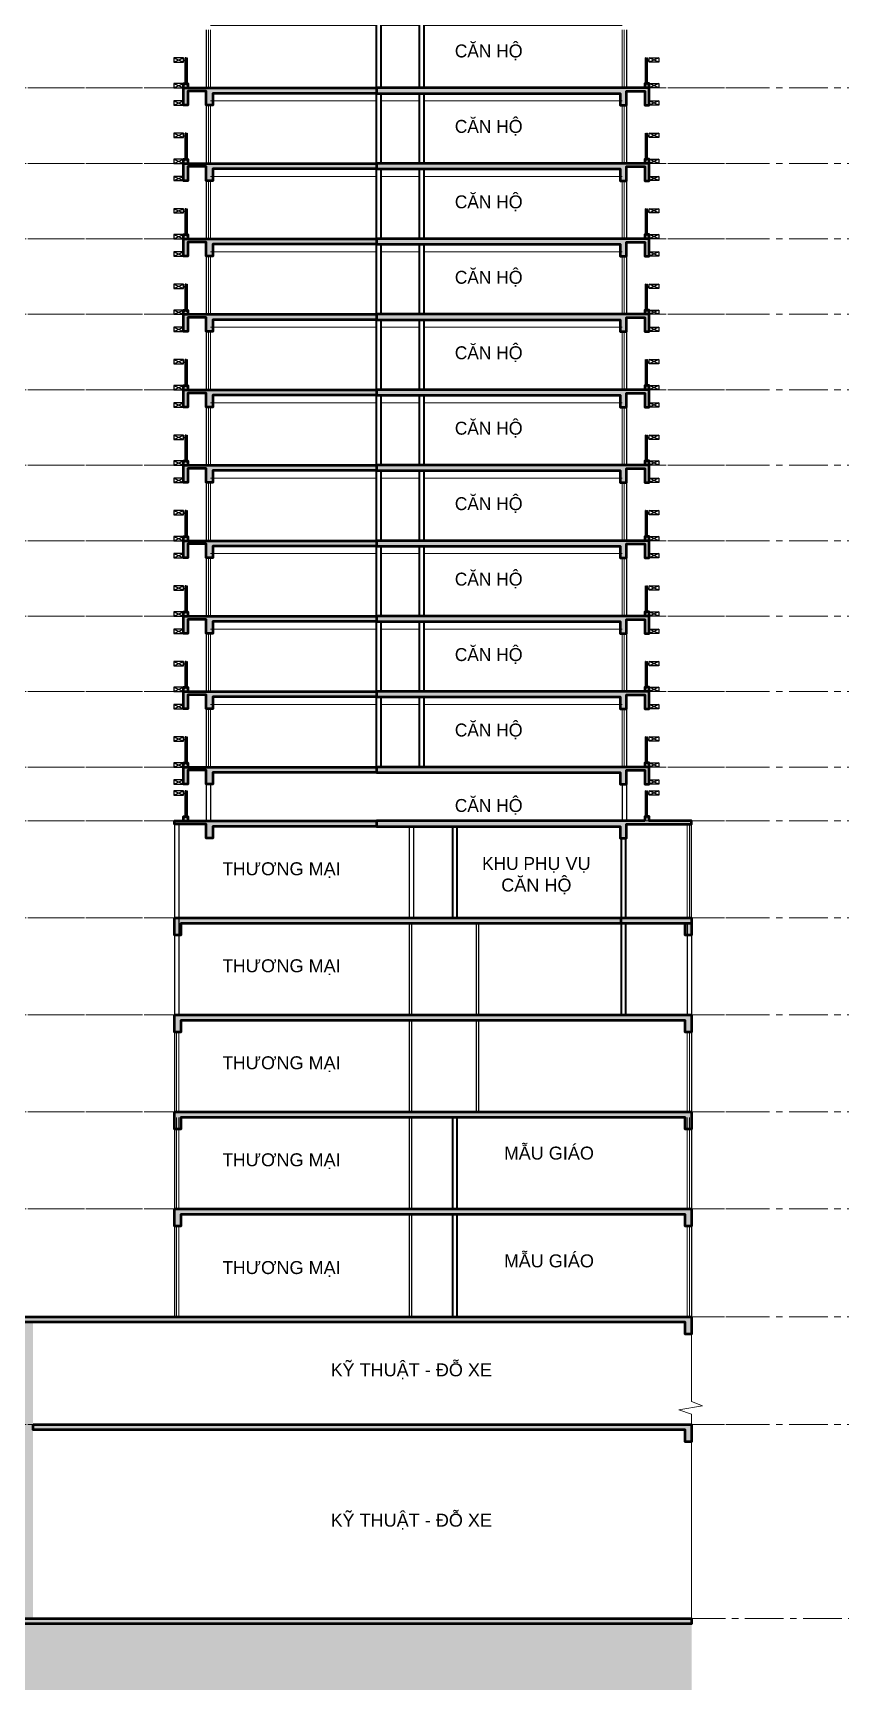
# Model space of a CAD drawing. Header units: millimetres. Extents: x 573003 to 1294762, y -9906 to 413061.
# Drawn here: x 1256905 to 1294762, y -2830 to 74019 of the extents above; entities that cross this region are included whole.
import ezdxf

# ---------------------------------------------------------------- set-up
doc = ezdxf.new("R2010")
doc.units = ezdxf.units.MM
doc.header["$MEASUREMENT"] = 0
doc.linetypes.add('HIDDEN', pattern=[0.375, 0.25, -0.125])
doc.linetypes.add('IMPORT-CE', pattern=[135, 90, -15, 15, -15])
for name, color, linetype in [('A-ANNO-DIMS', 50, 'Continuous'), ('A-ANNO-ROOM', 50, 'Continuous'), ('A-ELEV-15FINE', 1, 'Continuous'), ('A-ELEV-18LIGHT', 135, 'Continuous'), ('A-ELEV-40HEAVY', 90, 'Continuous'), ('A-ELEV-PATT 3', 251, 'Continuous'), ('A-FLOR-STRS', 1, 'Continuous'), ('A-GRID-01$0$A-ANNO-DIMS', 50, 'Continuous'), ('A-GRID-SYM', 50, 'Continuous'), ('A-WALL-PATT', 251, 'Continuous')]:
    doc.layers.add(name, color=color, linetype=linetype)
for name, color, linetype, lineweight in [('KT-Net cat', 1, 'Continuous', 40), ('KT-Net cot', 2, 'Continuous', 50), ('KT-Net manh', 251, 'Continuous', 13), ('KT-Net thay', 7, 'Continuous', 25), ('KT-Net truc', 18, 'Continuous', 15)]:
    doc.layers.add(name, color=color, linetype=linetype, lineweight=lineweight)
doc.styles.add('HBA-Text', font='GOTHIC.TTF')

# ---------------------------------------------------------------- blocks, each defined once
blk = doc.blocks.new('1')
at = {"layer": 'A-GRID-01$0$A-ANNO-DIMS'}
for p, q in [((-85207, -52456), (-84757, -52256)), ((-85207, -52256), (-84757, -52456))]:
    blk.add_line(p, q, dxfattribs=at)
at = {"layer": 'A-GRID-01$0$A-ANNO-DIMS', "elevation": 0}
blk.add_lwpolyline([(-84757, -52256), (-85207, -52256), (-85207, -52456), (-84757, -52456)], close=True, dxfattribs=at)
blk = doc.blocks.new('Floor - ST -S7')
at = {"layer": 'A-WALL-PATT', "extrusion": (1.18372e-05, -1.16503e-05, 1)}
h = blk.add_hatch(color=256, dxfattribs=at)
h.dxf.hatch_style = 1
h.paths.add_polyline_path([(-849, 0), (7900, 0), (7900, -250), (300, -250), (300, -800), (0, -800), (0, -150), (-849, -150), (-849, -800), (-1049, -800), (-1049, 200), (-849, 200)])
at = {"layer": 'A-WALL-PATT', "extrusion": (-1.18372e-05, -1.16503e-05, 1)}
h = blk.add_hatch(color=256, dxfattribs=at)
h.dxf.hatch_style = 1
h.paths.add_polyline_path([(20350, 0), (7900, -1), (7900, -251), (19201, -250), (19201, -800), (19501, -800), (19501, -150), (20350, -150), (20350, -800), (20550, -800), (20550, 200), (20350, 200)])
at = {"layer": 'A-ANNO-DIMS', "extrusion": (1.18372e-05, -1.11509e-05, 1)}
for points, elevation in [([(-981, 200), (-981, 1400)], 47), ([(-981, 200), (-981, 1400)], 30), ([(-931, 200), (-931, 1400)], 47), ([(-931, 200), (-931, 1400)], 30)]:
    blk.add_lwpolyline(points, dxfattribs=dict(at, elevation=elevation))
at = {"layer": 'A-ANNO-DIMS', "extrusion": (-1.18372e-05, -1.11509e-05, 1)}
for points, elevation in [([(20432, 200), (20432, 1400)], 46), ([(20432, 200), (20432, 1400)], 28), ([(20482, 200), (20482, 1400)], 46), ([(20482, 200), (20482, 1400)], 28)]:
    blk.add_lwpolyline(points, dxfattribs=dict(at, elevation=elevation))
at = {"layer": 'A-ANNO-DIMS', "extrusion": (1.18372e-05, -1.11509e-05, 1)}
for elevation in [17, -1]:
    blk.add_lwpolyline([(-863, 200), (-1049, 200), (-1049, 188), (-863, 188)], close=True, dxfattribs=dict(at, elevation=elevation))
at = {"layer": 'A-ANNO-DIMS', "extrusion": (-1.18372e-05, -1.11509e-05, 1)}
for elevation in [16, -2]:
    blk.add_lwpolyline([(20364, 200), (20550, 200), (20550, 188), (20364, 188)], close=True, dxfattribs=dict(at, elevation=elevation))
at = {"layer": 'A-ELEV-15FINE', "linetype": 'Continuous', "extrusion": (1.18372e-05, -1.11509e-05, 1)}
for points, elevation in [([(-931, 1120), (-906, 1120)], 47), ([(-931, 1120), (-906, 1120)], 30), ([(-931, 1110), (-906, 1110)], 47), ([(-931, 1110), (-906, 1110)], 30), ([(-931, 365), (-906, 365)], 47), ([(-931, 365), (-906, 365)], 30), ([(-931, 355), (-906, 355)], 47), ([(-931, 355), (-906, 355)], 30)]:
    blk.add_lwpolyline(points, dxfattribs=dict(at, elevation=elevation))
for points, elevation in [([(-883, 1102), (-886, 1102), (-886, 1127), (-883, 1127)], 17), ([(-883, 1102), (-886, 1102), (-886, 1127), (-883, 1127)], -1), ([(-883, 372), (-886, 372), (-886, 347), (-883, 347)], 17), ([(-883, 372), (-886, 372), (-886, 347), (-883, 347)], -1)]:
    blk.add_lwpolyline(points, close=True, dxfattribs=dict(at, elevation=elevation))
at = {"layer": 'A-ELEV-15FINE', "linetype": 'Continuous', "extrusion": (-1.18372e-05, -1.11509e-05, 1)}
for points, elevation in [([(20384, 1102), (20387, 1102), (20387, 1127), (20384, 1127)], 16), ([(20384, 1102), (20387, 1102), (20387, 1127), (20384, 1127)], -2), ([(20384, 372), (20387, 372), (20387, 347), (20384, 347)], 16), ([(20384, 372), (20387, 372), (20387, 347), (20384, 347)], -2)]:
    blk.add_lwpolyline(points, close=True, dxfattribs=dict(at, elevation=elevation))
for points, elevation in [([(20432, 1120), (20407, 1120)], 46), ([(20432, 1120), (20407, 1120)], 28), ([(20432, 1110), (20407, 1110)], 46), ([(20432, 1110), (20407, 1110)], 28), ([(20432, 365), (20407, 365)], 46), ([(20432, 365), (20407, 365)], 28), ([(20432, 355), (20407, 355)], 46), ([(20432, 355), (20407, 355)], 28)]:
    blk.add_lwpolyline(points, dxfattribs=dict(at, elevation=elevation))
at = {"layer": 'A-ELEV-15FINE', "extrusion": (1.18372e-05, -1.11509e-05, 1)}
for points, elevation in [([(-1021, 205), (-999, 205), (-999, 200), (-1021, 200)], 17), ([(-1021, 205), (-999, 205), (-999, 200), (-1021, 200)], -1), ([(-891, 205), (-913, 205), (-913, 200), (-891, 200)], 17), ([(-891, 205), (-913, 205), (-913, 200), (-891, 200)], -1)]:
    blk.add_lwpolyline(points, close=True, dxfattribs=dict(at, elevation=elevation))
for points, elevation in [([(-1014, 205), (-1014, 208), (-1005, 208), (-1005, 205)], 47), ([(-1014, 205), (-1014, 208), (-1005, 208), (-1005, 205)], 30), ([(-898, 205), (-898, 208), (-906, 208), (-906, 205)], 47), ([(-898, 205), (-898, 208), (-906, 208), (-906, 205)], 30)]:
    blk.add_lwpolyline(points, dxfattribs=dict(at, elevation=elevation))
at = {"layer": 'A-ELEV-15FINE', "linetype": 'HIDDEN', "extrusion": (1.18372e-05, -1.11509e-05, 1)}
for points, elevation in [([(-1005, 200), (-1005, 123), (-1014, 123), (-1014, 200)], 47), ([(-1005, 200), (-1005, 123), (-1014, 123), (-1014, 200)], 30), ([(-906, 200), (-906, 123), (-898, 123), (-898, 200)], 47), ([(-906, 200), (-906, 123), (-898, 123), (-898, 200)], 30)]:
    blk.add_lwpolyline(points, dxfattribs=dict(at, elevation=elevation))
at = {"layer": 'A-ELEV-15FINE', "extrusion": (-1.18372e-05, -1.11509e-05, 1)}
for points, elevation in [([(20392, 205), (20414, 205), (20414, 200), (20392, 200)], 16), ([(20392, 205), (20414, 205), (20414, 200), (20392, 200)], -2), ([(20522, 205), (20500, 205), (20500, 200), (20522, 200)], 16), ([(20522, 205), (20500, 205), (20500, 200), (20522, 200)], -2)]:
    blk.add_lwpolyline(points, close=True, dxfattribs=dict(at, elevation=elevation))
for points, elevation in [([(20399, 205), (20399, 208), (20407, 208), (20407, 205)], 46), ([(20399, 205), (20399, 208), (20407, 208), (20407, 205)], 28), ([(20515, 205), (20515, 208), (20507, 208), (20507, 205)], 46), ([(20515, 205), (20515, 208), (20507, 208), (20507, 205)], 28)]:
    blk.add_lwpolyline(points, dxfattribs=dict(at, elevation=elevation))
at = {"layer": 'A-ELEV-15FINE', "linetype": 'HIDDEN', "extrusion": (-1.18372e-05, -1.11509e-05, 1)}
for points, elevation in [([(20407, 200), (20407, 123), (20399, 123), (20399, 200)], 46), ([(20407, 200), (20407, 123), (20399, 123), (20399, 200)], 28), ([(20507, 200), (20507, 123), (20515, 123), (20515, 200)], 46), ([(20507, 200), (20507, 123), (20515, 123), (20515, 200)], 28)]:
    blk.add_lwpolyline(points, dxfattribs=dict(at, elevation=elevation))
at = {"layer": 'A-ELEV-18LIGHT', "extrusion": (1.18372e-05, -1.11509e-05, 1)}
for elevation in [47, 30]:
    blk.add_lwpolyline([(-886, 265), (-891, 260), (-901, 260), (-906, 265), (-906, 1395), (-901, 1400), (-891, 1400), (-886, 1395), (-886, 265)], dxfattribs=dict(at, elevation=elevation))
at = {"layer": 'A-ELEV-18LIGHT', "extrusion": (-1.18372e-05, -1.11509e-05, 1)}
for elevation in [46, 28]:
    blk.add_lwpolyline([(20387, 265), (20392, 260), (20402, 260), (20407, 265), (20407, 1395), (20402, 1400), (20392, 1400), (20387, 1395), (20387, 265)], dxfattribs=dict(at, elevation=elevation))
at = {"layer": 'A-ELEV-40HEAVY', "extrusion": (1.18372e-05, -1.11509e-05, 1)}
for p, q in [((-849, 200, 47), (-1049, 200, 47)), ((-849, 200, 30), (-1049, 200, 30))]:
    blk.add_line(p, q, dxfattribs=at)
at = {"layer": 'A-ELEV-40HEAVY', "extrusion": (-1.18372e-05, -1.11509e-05, 1)}
for p, q in [((20350, 200, 46), (20550, 200, 46)), ((20350, 200, 29), (20550, 200, 29))]:
    blk.add_line(p, q, dxfattribs=at)
at = {"layer": 'A-ELEV-PATT 3', "linetype": 'Continuous', "extrusion": (1.18372e-05, -1.11509e-05, 1)}
for p, q in [((-902, 261, 47), (-902, 1399, 47)), ((-902, 261, 30), (-902, 1399, 30)), ((-896, 260, 47), (-896, 1400, 47)), ((-896, 260, 30), (-896, 1400, 30)), ((-889, 261, 47), (-889, 1399, 47)), ((-889, 261, 30), (-889, 1399, 30))]:
    blk.add_line(p, q, dxfattribs=at)
at = {"layer": 'A-ELEV-PATT 3', "linetype": 'Continuous', "extrusion": (-1.18372e-05, -1.11509e-05, 1)}
for p, q in [((20391, 261, 46), (20391, 1399, 46)), ((20391, 261, 29), (20391, 1399, 29)), ((20397, 260, 46), (20397, 1400, 46)), ((20397, 260, 29), (20397, 1400, 29)), ((20403, 261, 46), (20403, 1399, 46)), ((20403, 261, 29), (20403, 1399, 29))]:
    blk.add_line(p, q, dxfattribs=at)
at = {"layer": 'A-GRID-01$0$A-ANNO-DIMS', "extrusion": (1.18372e-05, -1.11509e-05, 1)}
for p, q in [((-931, 1400, 47), (-981, 1400, 47)), ((-931, 1400, 30), (-981, 1400, 30))]:
    blk.add_line(p, q, dxfattribs=at)
at = {"layer": 'A-GRID-01$0$A-ANNO-DIMS', "extrusion": (-1.18372e-05, -1.11509e-05, 1)}
for p, q in [((20432, 1400, 46), (20482, 1400, 46)), ((20432, 1400, 29), (20482, 1400, 29))]:
    blk.add_line(p, q, dxfattribs=at)
at = {"layer": 'A-GRID-01$0$A-ANNO-DIMS', "extrusion": (1.18372e-05, -1.11509e-05, 1)}
for elevation in [17, -1]:
    blk.add_lwpolyline([(-1049, 1265), (-1049, 1285), (-981, 1285), (-981, 1265)], close=True, dxfattribs=dict(at, elevation=elevation))
at = {"layer": 'A-GRID-01$0$A-ANNO-DIMS', "extrusion": (-1.18372e-05, -1.11509e-05, 1)}
for elevation in [16, -2]:
    blk.add_lwpolyline([(20550, 1265), (20550, 1285), (20482, 1285), (20482, 1265)], close=True, dxfattribs=dict(at, elevation=elevation))
at = {"layer": 'KT-Net cat', "elevation": -1}
for points in [[(7900, 0), (7900, 3250), (8101, 3250), (8101, 0)], [(9899, 0), (9899, 3250), (10100, 3250), (10100, 0)]]:
    blk.add_lwpolyline(points, close=True, dxfattribs=at)
at = {"layer": 'KT-Net cot', "extrusion": (1.21744e-05, -1.16503e-05, 1), "elevation": 18}
blk.add_lwpolyline([(-1049, 0), (7900, 0), (7900, -250), (300, -250), (300, -800), (0, -800), (0, -150), (-849, -150), (-849, -800), (-1049, -800), (-1049, 200), (-849, 200), (-849, 0)], dxfattribs=at)
at = {"layer": 'KT-Net cot', "extrusion": (-1.21744e-05, -1.16503e-05, 1), "elevation": -1}
blk.add_lwpolyline([(20550, 0), (7900, 0), (7900, -250), (19201, -250), (19201, -800), (19501, -800), (19501, -150), (20350, -150), (20350, -800), (20550, -800), (20550, 200), (20350, 200), (20350, 0)], dxfattribs=at)
at = {"layer": 'KT-Net manh', "extrusion": (-6.22992e-08, -1.16503e-05, 1)}
for p, q in [((100, 2700, 7), (100, 0, 0)), ((200, 2700, 7), (200, 0, 0))]:
    blk.add_line(p, q, dxfattribs=at)
at = {"layer": 'KT-Net manh'}
for p, q in [((200, 2900, -1), (7900, 2900, -1)), ((8101, 2900, -1), (9899, 2900, -1)), ((10100, 2900, -1), (19301, 2900, -1))]:
    blk.add_line(p, q, dxfattribs=at)
at = {"layer": 'KT-Net manh', "extrusion": (6.22992e-08, -1.16503e-05, 1)}
for p, q in [((19301, 2700, 6), (19301, 0, -1)), ((19401, 2700, 6), (19401, 0, -1))]:
    blk.add_line(p, q, dxfattribs=at)
at = {"layer": 'KT-Net thay', "extrusion": (-6.22992e-08, -1.16503e-05, 1)}
blk.add_line((0, 2700, 7), (0, 0), dxfattribs=at)
at = {"layer": 'KT-Net thay', "extrusion": (6.22992e-08, -1.16503e-05, 1)}
blk.add_line((19501, 2700, 6), (19501, 0, -1), dxfattribs=at)
at = {"layer": 'A-GRID-01$0$A-ANNO-DIMS', "extrusion": (1.18372e-05, -1.11509e-05, 1), "rotation": 0.0003322581573757316}
for p in [(83708, 53657, 18), (83708, 53657, 0), (83708, 52457, 18), (83708, 52457, 0), (83708, 51657, 18), (83708, 51657, 0)]:
    blk.add_blockref('1', p, dxfattribs=at)
at = {"layer": 'A-GRID-01$0$A-ANNO-DIMS', "extrusion": (1.18372e-05, 1.11509e-05, -1), "zscale": -1, "rotation": 0.000332258153339607}
for p in [(64207, 53657, -16), (64207, 53657, 1), (64207, 52457, -16), (64207, 52457, 1), (64207, 51657, -16), (64207, 51657, 1)]:
    blk.add_blockref('1', p, dxfattribs=at)
blk = doc.blocks.new('A$C57226B7E')
at = {"layer": 'A-ANNO-ROOM', "ltscale": 800, "extrusion": (-2.94127e-05, 9.98611e-07, 1), "insert": (2658, 842, -5), "char_height": 600, "width": 6000, "attachment_point": 2, "text_direction": (1, 0, 2.9e-05), "style": 'HBA-Text'}
blk.add_mtext('TH{\\fArial|b0|i0|c0|p34;ƯƠNG MẠI}', dxfattribs=at)
blk = doc.blocks.new('A$C0D3A7E6E')
at = {"layer": 'A-ANNO-ROOM', "ltscale": 800, "extrusion": (-2.70177e-05, 1.89523e-05, 1), "insert": (2150, 972, 182), "char_height": 600, "width": 6000, "attachment_point": 2, "text_direction": (1, 0, 2.7e-05), "style": 'HBA-Text'}
blk.add_mtext('M{\\fArial|b0|i0|c0|p34;ẪU GIÁO}', dxfattribs=at)
blk = doc.blocks.new('A$C12C46EC6')
at = {"layer": 'A-ANNO-ROOM', "ltscale": 800, "extrusion": (-2.70177e-05, 1.89523e-05, 1), "insert": (2516, 1960, 182), "char_height": 600, "width": 6000, "attachment_point": 2, "text_direction": (1, 0, 2.7e-05), "style": 'HBA-Text'}
blk.add_mtext('KHU PH{\\fArial|b0|i0|c0|p34;Ụ VỤ CĂN HỘ}', dxfattribs=at)
blk = doc.blocks.new('A$C52FE36A4')
at = {"layer": 'A-ANNO-ROOM', "ltscale": 800, "extrusion": (2.65424e-07, 1.15182e-05, 1), "insert": (1743, 960, 4), "char_height": 600, "width": 6000, "attachment_point": 2, "text_direction": (1, 0, 0), "style": 'HBA-Text'}
blk.add_mtext('CĂN H{\\fArial|b0|i0|c0|p34;Ộ}', dxfattribs=at)

msp = doc.modelspace()

# ---------------------------------------------------------------- hatches: boundary and pattern name
at = {"layer": 'A-WALL-PATT', "extrusion": (-9.23904e-07, 1.56258e-05, 1)}
h = msp.add_hatch(color=256, dxfattribs=at)
h.dxf.hatch_style = 1
h.paths.add_polyline_path([(1264091.2, 37475.6), (1272839.7, 37475.6), (1272839.7, 37225.6), (1265239.7, 37225.6), (1265239.7, 36675.6), (1264939.7, 36675.6), (1264939.7, 37325.6), (1263465.3, 37325.6), (1263465.3, 37475.6), (1263891.2, 37475.6), (1263891.2, 37675.6), (1264091.2, 37675.6)])
at = {"layer": 'A-WALL-PATT', "extrusion": (-2.45984e-05, 1.56258e-05, 1)}
h = msp.add_hatch(color=256, dxfattribs=at)
h.dxf.hatch_style = 1
h.paths.add_polyline_path([(1285289.5, 37475.6), (1272839.7, 37474.6), (1272839.7, 37224.6), (1284141, 37225.6), (1284141, 36675.6), (1284441, 36675.6), (1284441, 37325.6), (1287464, 37325.6), (1287464, 37475.6), (1285489.5, 37475.6), (1285489.5, 37675.6), (1285289.5, 37675.6)])
at = {"layer": 'A-WALL-PATT', "extrusion": (-1.27611e-05, 2.72761e-05, 1)}
h = msp.add_hatch(color=256, dxfattribs=at)
h.dxf.hatch_style = 1
h.paths.add_polyline_path([(1263465.3, 32975.6), (1287464, 32975.6), (1287464, 32175.6), (1287164.8, 32175.6), (1287164.8, 32725.6), (1263765.3, 32725.6), (1263765.3, 32175.6), (1263465.3, 32175.6)])
h = msp.add_hatch(color=256, dxfattribs=at)
h.dxf.hatch_style = 1
h.paths.add_polyline_path([(1263465.3, 28475.6), (1287464, 28475.6), (1287464, 27675.6), (1287164.8, 27675.6), (1287164.8, 28225.6), (1263765.3, 28225.6), (1263765.3, 27675.6), (1263465.3, 27675.6)])
h = msp.add_hatch(color=256, dxfattribs=at)
h.dxf.hatch_style = 1
h.paths.add_polyline_path([(1263465.3, 23975.6), (1287464, 23975.6), (1287464, 23175.6), (1287164.8, 23175.6), (1287164.8, 23725.6), (1263765.3, 23725.6), (1263765.3, 23175.6), (1263465.3, 23175.6)])
h = msp.add_hatch(color=256, dxfattribs=at)
h.dxf.hatch_style = 1
h.paths.add_polyline_path([(1263465.3, 19475.6), (1287464, 19475.6), (1287464, 18675.6), (1287164.8, 18675.6), (1287164.8, 19225.6), (1263765.3, 19225.6), (1263765.3, 18675.6), (1263465.3, 18675.6)])
at = {"layer": 'A-WALL-PATT', "extrusion": (-1.27611e-05, 1.60181e-05, 1)}
h = msp.add_hatch(dxfattribs=at)
h.set_pattern_fill('EARTH', color=256, scale=100, angle=-115.58671)
h.set_pattern_definition([(45, (1177724.1, 5975.6), (-3e-07, 898.0256), [635, -635]), (45, (1177555.7, 6144), (-3e-07, 898.0256), [635, -635]), (45, (1177387.3, 6312.4), (-3e-07, 898.0256), [635, -635]), (135, (1177387.3, 6424.6), (-898.0256, -3e-07), [635, -635]), (135, (1177555.7, 6593), (-898.0256, -3e-07), [635, -635]), (135, (1177724.1, 6761.4), (-898.0256, -3e-07), [635, -635])])
h.paths.add_polyline_path([(1253835.2, 14475.6), (1256105.2, 14475.6), (1256105.2, 225.6), (1287464, 225.6), (1287464, -2829.9), (1253835.2, -2829.9)])
at = {"layer": 'A-WALL-PATT', "extrusion": (-1.27611e-05, 2.72761e-05, 1)}
h = msp.add_hatch(color=256, dxfattribs=at)
h.dxf.hatch_style = 1
h.paths.add_polyline_path([(1256105.2, 14475.6), (1287464, 14475.6), (1287464, 13675.6), (1287164.8, 13675.6), (1287164.8, 14225.6), (1256105.2, 14225.6)])
h = msp.add_hatch(color=256, dxfattribs=at)
h.dxf.hatch_style = 1
h.paths.add_polyline_path([(1256105.2, 14225.6), (1256105.2, 475.6), (1256905.2, 475.6), (1256905.2, 14225.6)])
h = msp.add_hatch(color=256, dxfattribs=at)
h.dxf.hatch_style = 1
h.paths.add_polyline_path([(1256905.2, 9475.6), (1287464, 9475.6), (1287464, 8675.6), (1287164.8, 8675.6), (1287164.8, 9225.6), (1256905.2, 9225.6)])
h = msp.add_hatch(color=256, dxfattribs=at)
h.dxf.hatch_style = 1
h.paths.add_polyline_path([(1256105.2, 475.6), (1287464, 475.6), (1287464, 225.6), (1256105.2, 225.6)])

# ---------------------------------------------------------------- linework, layer by layer
at = {"layer": 'A-ANNO-DIMS', "extrusion": (-9.23907e-07, 1.61252e-05, 1)}
for points, elevation in [([(1263958.9, 37675.6), (1263958.9, 38875.6)], 46.9), ([(1263958.9, 37675.6), (1263958.9, 38875.6)], 29.3), ([(1264008.9, 37675.6), (1264008.9, 38875.6)], 46.9), ([(1264008.9, 37675.6), (1264008.9, 38875.6)], 29.3)]:
    msp.add_lwpolyline(points, dxfattribs=dict(at, elevation=elevation))
at = {"layer": 'A-ANNO-DIMS', "extrusion": (-2.45984e-05, 1.61252e-05, 1)}
for points, elevation in [([(1285371.8, 37675.6), (1285371.8, 38875.6)], 15.8), ([(1285371.8, 37675.6), (1285371.8, 38875.6)], -1.8), ([(1285421.8, 37675.6), (1285421.8, 38875.6)], 15.8), ([(1285421.8, 37675.6), (1285421.8, 38875.6)], -1.8)]:
    msp.add_lwpolyline(points, dxfattribs=dict(at, elevation=elevation))
at = {"layer": 'A-ANNO-DIMS', "extrusion": (-9.23907e-07, 1.61252e-05, 1)}
for elevation in [16.6, -0.9]:
    msp.add_lwpolyline([(1264076.7, 37675.6), (1263891.2, 37675.6), (1263891.2, 37663.6), (1264076.7, 37663.6)], close=True, dxfattribs=dict(at, elevation=elevation))
at = {"layer": 'A-ANNO-DIMS', "extrusion": (-2.45984e-05, 1.61252e-05, 1)}
for elevation in [-14.5, -32]:
    msp.add_lwpolyline([(1285304, 37675.6), (1285489.5, 37675.6), (1285489.5, 37663.6), (1285304, 37663.6)], close=True, dxfattribs=dict(at, elevation=elevation))
at = {"layer": 'A-ELEV-15FINE', "linetype": 'Continuous', "extrusion": (-9.23907e-07, 1.61252e-05, 1)}
for points, elevation in [([(1264008.9, 38595.6), (1264033.9, 38595.6)], 46.9), ([(1264008.9, 38595.6), (1264033.9, 38595.6)], 29.3), ([(1264008.9, 38585.6), (1264033.9, 38585.6)], 46.9), ([(1264008.9, 38585.6), (1264033.9, 38585.6)], 29.3), ([(1264008.9, 37840.6), (1264033.9, 37840.6)], 46.9), ([(1264008.9, 37840.6), (1264033.9, 37840.6)], 29.3), ([(1264008.9, 37830.6), (1264033.9, 37830.6)], 46.9), ([(1264008.9, 37830.6), (1264033.9, 37830.6)], 29.3)]:
    msp.add_lwpolyline(points, dxfattribs=dict(at, elevation=elevation))
for points, elevation in [([(1264056.7, 38578.1), (1264053.9, 38578.1), (1264053.9, 38603.1), (1264056.7, 38603.1)], 16.6), ([(1264056.7, 38578.1), (1264053.9, 38578.1), (1264053.9, 38603.1), (1264056.7, 38603.1)], -0.9), ([(1264056.7, 37848.1), (1264053.9, 37848.1), (1264053.9, 37823.1), (1264056.7, 37823.1)], 16.6), ([(1264056.7, 37848.1), (1264053.9, 37848.1), (1264053.9, 37823.1), (1264056.7, 37823.1)], -0.9)]:
    msp.add_lwpolyline(points, close=True, dxfattribs=dict(at, elevation=elevation))
at = {"layer": 'A-ELEV-15FINE', "linetype": 'Continuous', "extrusion": (-2.45984e-05, 1.61252e-05, 1)}
for points, elevation in [([(1285324, 38578.1), (1285326.8, 38578.1), (1285326.8, 38603.1), (1285324, 38603.1)], -14.5), ([(1285324, 38578.1), (1285326.8, 38578.1), (1285326.8, 38603.1), (1285324, 38603.1)], -32), ([(1285324, 37848.1), (1285326.8, 37848.1), (1285326.8, 37823.1), (1285324, 37823.1)], -14.5), ([(1285324, 37848.1), (1285326.8, 37848.1), (1285326.8, 37823.1), (1285324, 37823.1)], -32)]:
    msp.add_lwpolyline(points, close=True, dxfattribs=dict(at, elevation=elevation))
for points, elevation in [([(1285371.8, 38595.6), (1285346.8, 38595.6)], 15.8), ([(1285371.8, 38595.6), (1285346.8, 38595.6)], -1.8), ([(1285371.8, 38585.6), (1285346.8, 38585.6)], 15.8), ([(1285371.8, 38585.6), (1285346.8, 38585.6)], -1.8), ([(1285371.8, 37840.6), (1285346.8, 37840.6)], 15.8), ([(1285371.8, 37840.6), (1285346.8, 37840.6)], -1.8), ([(1285371.8, 37830.6), (1285346.8, 37830.6)], 15.8), ([(1285371.8, 37830.6), (1285346.8, 37830.6)], -1.8)]:
    msp.add_lwpolyline(points, dxfattribs=dict(at, elevation=elevation))
at = {"layer": 'A-ELEV-15FINE', "extrusion": (-9.23907e-07, 1.61252e-05, 1)}
for points, elevation in [([(1263919.2, 37680.9), (1263940.9, 37680.9), (1263940.9, 37675.6), (1263919.2, 37675.6)], 16.6), ([(1263919.2, 37680.9), (1263940.9, 37680.9), (1263940.9, 37675.6), (1263919.2, 37675.6)], -0.9), ([(1264048.7, 37680.9), (1264027, 37680.9), (1264027, 37675.6), (1264048.7, 37675.6)], 16.6), ([(1264048.7, 37680.9), (1264027, 37680.9), (1264027, 37675.6), (1264048.7, 37675.6)], -0.9)]:
    msp.add_lwpolyline(points, close=True, dxfattribs=dict(at, elevation=elevation))
for points, elevation in [([(1263925.9, 37680.9), (1263925.9, 37683.9), (1263934.2, 37683.9), (1263934.2, 37680.9)], 46.9), ([(1263925.9, 37680.9), (1263925.9, 37683.9), (1263934.2, 37683.9), (1263934.2, 37680.9)], 29.3), ([(1264042, 37680.9), (1264042, 37683.9), (1264033.7, 37683.9), (1264033.7, 37680.9)], 46.9), ([(1264042, 37680.9), (1264042, 37683.9), (1264033.7, 37683.9), (1264033.7, 37680.9)], 29.3)]:
    msp.add_lwpolyline(points, dxfattribs=dict(at, elevation=elevation))
at = {"layer": 'A-ELEV-15FINE', "linetype": 'HIDDEN', "extrusion": (-9.23907e-07, 1.61252e-05, 1)}
for points, elevation in [([(1263934.2, 37675.6), (1263934.2, 37599), (1263925.9, 37599), (1263925.9, 37675.6)], 46.9), ([(1263934.2, 37675.6), (1263934.2, 37599), (1263925.9, 37599), (1263925.9, 37675.6)], 29.3), ([(1264033.7, 37675.6), (1264033.7, 37599), (1264042, 37599), (1264042, 37675.6)], 46.9), ([(1264033.7, 37675.6), (1264033.7, 37599), (1264042, 37599), (1264042, 37675.6)], 29.3)]:
    msp.add_lwpolyline(points, dxfattribs=dict(at, elevation=elevation))
at = {"layer": 'A-ELEV-15FINE', "extrusion": (-2.45984e-05, 1.61252e-05, 1)}
for points, elevation in [([(1285332, 37680.9), (1285353.8, 37680.9), (1285353.8, 37675.6), (1285332, 37675.6)], -14.5), ([(1285332, 37680.9), (1285353.8, 37680.9), (1285353.8, 37675.6), (1285332, 37675.6)], -32), ([(1285461.5, 37680.9), (1285439.8, 37680.9), (1285439.8, 37675.6), (1285461.5, 37675.6)], -14.5), ([(1285461.5, 37680.9), (1285439.8, 37680.9), (1285439.8, 37675.6), (1285461.5, 37675.6)], -32)]:
    msp.add_lwpolyline(points, close=True, dxfattribs=dict(at, elevation=elevation))
for points, elevation in [([(1285338.7, 37680.9), (1285338.7, 37683.9), (1285347, 37683.9), (1285347, 37680.9)], 15.8), ([(1285338.7, 37680.9), (1285338.7, 37683.9), (1285347, 37683.9), (1285347, 37680.9)], -1.8), ([(1285454.8, 37680.9), (1285454.8, 37683.9), (1285446.5, 37683.9), (1285446.5, 37680.9)], 15.8), ([(1285454.8, 37680.9), (1285454.8, 37683.9), (1285446.5, 37683.9), (1285446.5, 37680.9)], -1.8)]:
    msp.add_lwpolyline(points, dxfattribs=dict(at, elevation=elevation))
at = {"layer": 'A-ELEV-15FINE', "linetype": 'HIDDEN', "extrusion": (-2.45984e-05, 1.61252e-05, 1)}
for points, elevation in [([(1285347, 37675.6), (1285347, 37599), (1285338.7, 37599), (1285338.7, 37675.6)], 15.8), ([(1285347, 37675.6), (1285347, 37599), (1285338.7, 37599), (1285338.7, 37675.6)], -1.8), ([(1285446.5, 37675.6), (1285446.5, 37599), (1285454.8, 37599), (1285454.8, 37675.6)], 15.8), ([(1285446.5, 37675.6), (1285446.5, 37599), (1285454.8, 37599), (1285454.8, 37675.6)], -1.8)]:
    msp.add_lwpolyline(points, dxfattribs=dict(at, elevation=elevation))
at = {"layer": 'A-ELEV-18LIGHT', "extrusion": (-9.23907e-07, 1.61252e-05, 1)}
for elevation in [46.9, 29.3]:
    msp.add_lwpolyline([(1264053.9, 37740.6), (1264048.9, 37735.6), (1264038.9, 37735.6), (1264033.9, 37740.6), (1264033.9, 38870.6), (1264038.9, 38875.6), (1264048.9, 38875.6), (1264053.9, 38870.6), (1264053.9, 37740.6)], dxfattribs=dict(at, elevation=elevation))
at = {"layer": 'A-ELEV-18LIGHT', "extrusion": (-2.45984e-05, 1.61252e-05, 1)}
for elevation in [15.8, -1.8]:
    msp.add_lwpolyline([(1285326.8, 37740.6), (1285331.8, 37735.6), (1285341.8, 37735.6), (1285346.8, 37740.6), (1285346.8, 38870.6), (1285341.8, 38875.6), (1285331.8, 38875.6), (1285326.8, 38870.6), (1285326.8, 37740.6)], dxfattribs=dict(at, elevation=elevation))
at = {"layer": 'A-ELEV-40HEAVY', "extrusion": (-9.23907e-07, 1.61252e-05, 1)}
for p, q in [((1264091.2, 37675.6, 47.4), (1263891.2, 37675.6, 47.4)), ((1264091.2, 37675.6, 29.9), (1263891.2, 37675.6, 29.9))]:
    msp.add_line(p, q, dxfattribs=at)
at = {"layer": 'A-ELEV-40HEAVY', "extrusion": (-2.45984e-05, 1.61252e-05, 1)}
for p, q in [((1285289.5, 37675.6, 46.8), (1285489.5, 37675.6, 46.8)), ((1285289.5, 37675.6, 29.2), (1285489.5, 37675.6, 29.2))]:
    msp.add_line(p, q, dxfattribs=at)
at = {"layer": 'A-ELEV-PATT 3', "linetype": 'Continuous', "extrusion": (-9.23907e-07, 1.61252e-05, 1)}
for p, q in [((1264037.6, 37737, 47.4), (1264037.6, 38874.3, 47.4)), ((1264037.6, 37737, 29.9), (1264037.6, 38874.3, 29.9)), ((1264043.9, 37735.6, 47.4), (1264043.9, 38875.6, 47.4)), ((1264043.9, 37735.6, 29.9), (1264043.9, 38875.6, 29.9)), ((1264050.3, 37737, 47.4), (1264050.3, 38874.3, 47.4)), ((1264050.3, 37737, 29.9), (1264050.3, 38874.3, 29.9))]:
    msp.add_line(p, q, dxfattribs=at)
at = {"layer": 'A-ELEV-PATT 3', "linetype": 'Continuous', "extrusion": (-2.45984e-05, 1.61252e-05, 1)}
for p, q in [((1285330.4, 37737, 46.8), (1285330.4, 38874.3, 46.8)), ((1285330.4, 37737, 29.2), (1285330.4, 38874.3, 29.2)), ((1285336.8, 37735.6, 46.8), (1285336.8, 38875.6, 46.8)), ((1285336.8, 37735.6, 29.2), (1285336.8, 38875.6, 29.2)), ((1285343.1, 37737, 46.8), (1285343.1, 38874.3, 46.8)), ((1285343.1, 37737, 29.2), (1285343.1, 38874.3, 29.2))]:
    msp.add_line(p, q, dxfattribs=at)
at = {"layer": 'A-FLOR-STRS', "extrusion": (-1.27611e-05, 2.72761e-05, 1)}
for p, q in [((1277466.6, 32725.6, 0.3), (1277466.6, 28475.6, 0.4)), ((1277566.6, 32725.6, 0.3), (1277566.6, 28475.6, 0.4)), ((1277466.6, 28225.6, 156.6), (1277466.6, 23975.6, 156.7)), ((1277566.6, 28225.6, 156.6), (1277566.6, 23975.6, 156.7))]:
    msp.add_line(p, q, dxfattribs=at)
for points, elevation in [([(1274365, 37225.6), (1274565, 37225.6), (1274565, 32975.6), (1274365, 32975.6)], -14.6), ([(1274365, 32725.6), (1274465, 32725.6), (1274465, 28475.6), (1274365, 28475.6)], -15.1), ([(1274365, 28225.6), (1274465, 28225.6), (1274465, 23975.6), (1274365, 23975.6)], 141), ([(1274365, 23725.6), (1274465, 23725.6), (1274465, 19475.6), (1274365, 19475.6)], 141), ([(1274365, 19225.6), (1274465, 19225.6), (1274465, 14475.6), (1274365, 14475.6)], 141)]:
    msp.add_lwpolyline(points, close=True, dxfattribs=dict(at, elevation=elevation))
at = {"layer": 'A-GRID-01$0$A-ANNO-DIMS', "extrusion": (-9.23907e-07, 1.61252e-05, 1)}
for p, q in [((1264008.9, 38875.6, 47.4), (1263958.9, 38875.6, 47.4)), ((1264008.9, 38875.6, 29.9), (1263958.9, 38875.6, 29.9))]:
    msp.add_line(p, q, dxfattribs=at)
at = {"layer": 'A-GRID-01$0$A-ANNO-DIMS', "extrusion": (-2.45984e-05, 1.61252e-05, 1)}
for p, q in [((1285371.8, 38875.6, 46.8), (1285421.8, 38875.6, 46.8)), ((1285371.8, 38875.6, 29.2), (1285421.8, 38875.6, 29.2))]:
    msp.add_line(p, q, dxfattribs=at)
at = {"layer": 'A-GRID-01$0$A-ANNO-DIMS', "extrusion": (-9.23907e-07, 1.61252e-05, 1)}
for elevation in [16.6, -0.9]:
    msp.add_lwpolyline([(1263891.2, 38740.6), (1263891.2, 38760.6), (1263958.9, 38760.6), (1263958.9, 38740.6)], close=True, dxfattribs=dict(at, elevation=elevation))
at = {"layer": 'A-GRID-01$0$A-ANNO-DIMS', "extrusion": (-2.45984e-05, 1.61252e-05, 1)}
for elevation in [-14.5, -32]:
    msp.add_lwpolyline([(1285489.5, 38740.6), (1285489.5, 38760.6), (1285421.8, 38760.6), (1285421.8, 38740.6)], close=True, dxfattribs=dict(at, elevation=elevation))
at = {"layer": 'KT-Net cat', "extrusion": (-1.27611e-05, 2.72761e-05, 1)}
for p, q in [((1276366.6, 37225.6, 0.7), (1276366.6, 32975.6, 0.8)), ((1276566.6, 37225.6, 0.7), (1276566.6, 32975.6, 0.8)), ((1284199.1, 36675.6, 154.6), (1284199.1, 32975.6, 0.4)), ((1284399.1, 36675.6, 154.6), (1284399.1, 32975.6, 0.4)), ((1284199.1, 32725.6, 177.7), (1284199.1, 28475.6, 0.5)), ((1284399.1, 32725.6, 177.7), (1284399.1, 28475.6, 0.5)), ((1276366.6, 23725.6, 156.7), (1276366.6, 19475.6, 156.8)), ((1276566.6, 23725.6, 156.7), (1276566.6, 19475.6, 156.8)), ((1276365.2, 19225.6, 156.8), (1276366.6, 14475.6, 156.9)), ((1276567.9, 19225.6, 156.8), (1276566.6, 14475.6, 156.9))]:
    msp.add_line(p, q, dxfattribs=at)
at = {"layer": 'KT-Net cot', "extrusion": (-5.86772e-07, 1.56258e-05, 1), "elevation": 17.7}
msp.add_lwpolyline([(1263891.2, 37475.6), (1272839.7, 37475.6), (1272839.7, 37225.6), (1265239.7, 37225.6), (1265239.7, 36675.6), (1264939.7, 36675.6), (1264939.7, 37325.6), (1263465.3, 37325.6), (1263465.3, 37475.6), (1263891.2, 37475.6), (1263891.2, 37675.6), (1264091.2, 37675.6), (1264091.2, 37475.6)], dxfattribs=at)
at = {"layer": 'KT-Net cot', "extrusion": (-2.49355e-05, 1.56258e-05, 1), "elevation": -31.9}
msp.add_lwpolyline([(1285289.5, 37475.6), (1272839.7, 37475.6), (1272839.7, 37225.6), (1284141, 37225.6), (1284141, 36675.6), (1284441, 36675.6), (1284441, 37325.6), (1285289.5, 37325.6), (1287464, 37325.6), (1287464, 37475.6), (1285489.5, 37475.6), (1285489.5, 37675.6), (1285289.5, 37675.6), (1285289.5, 37475.6)], dxfattribs=at)
at = {"layer": 'KT-Net cot', "extrusion": (-1.27611e-05, 2.72761e-05, 1)}
for points, elevation in [([(1263465.3, 32975.6), (1287464, 32975.6), (1287464, 32175.6), (1287164.8, 32175.6), (1287164.8, 32725.6), (1263765.3, 32725.6), (1263765.3, 32175.6), (1263465.3, 32175.6)], -14.6), ([(1284199.1, 32975.6), (1287464, 32975.6), (1287464, 32725.6), (1284199.1, 32725.6)], -15.1), ([(1263465.3, 28475.6), (1287464, 28475.6), (1287464, 27675.6), (1287164.8, 27675.6), (1287164.8, 28225.6), (1263765.3, 28225.6), (1263765.3, 27675.6), (1263465.3, 27675.6)], -15.1), ([(1263465.3, 23975.6), (1287464, 23975.6), (1287464, 23175.6), (1287164.8, 23175.6), (1287164.8, 23725.6), (1263765.3, 23725.6), (1263765.3, 23175.6), (1263465.3, 23175.6)], -15.1), ([(1263465.3, 19475.6), (1287464, 19475.6), (1287464, 18675.6), (1287164.8, 18675.6), (1287164.8, 19225.6), (1263765.3, 19225.6), (1263765.3, 18675.6), (1263465.3, 18675.6)], -15.1), ([(1256105.2, 14475.6), (1287464, 14475.6), (1287464, 13675.6), (1287164.8, 13675.6), (1287164.8, 14225.6), (1256105.2, 14225.6)], -15.1), ([(1256905.2, 9475.6), (1287464, 9475.6), (1287464, 8675.6), (1287164.8, 8675.6), (1287164.8, 9225.6), (1256905.2, 9225.6)], -15.1), ([(1256105.2, 475.6), (1287464, 475.6), (1287464, 225.6), (1256105.2, 225.6)], -15.1)]:
    msp.add_lwpolyline(points, close=True, dxfattribs=dict(at, elevation=elevation))
at = {"layer": 'KT-Net manh', "extrusion": (-1.27611e-05, 2.72761e-05, 1)}
for p, q in [((1287264, 32975.6, 0.4), (1287264, 37325.6, -0.3)), ((1287364, 32975.6, 0.4), (1287364, 37325.6, -0.3)), ((1263565.3, 27675.6, 0.3), (1263565.3, 23975.6, 0.4)), ((1263665.3, 27675.6, 0.3), (1263665.3, 23975.6, 0.4)), ((1287264, 27675.6, 0.6), (1287264, 23975.6, 0.7)), ((1287364, 27675.6, 0.6), (1287364, 23975.6, 0.7)), ((1263565.3, 23725.6, 0.4), (1263565.3, 19475.6, 0.5)), ((1263665.3, 23725.6, 0.4), (1263665.3, 19475.6, 0.5)), ((1287264, 23725.6, 0.7), (1287264, 19475.6, 0.8)), ((1287364, 23725.6, 0.7), (1287364, 19475.6, 0.8)), ((1263565.3, 18675.6, 0.5), (1263565.3, 14475.6, 0.6)), ((1263665.3, 18675.6, 0.5), (1263665.3, 14475.6, 0.6)), ((1287264, 18675.6, 0.8), (1287264, 14475.6, 0.9)), ((1287364, 18675.6, 0.8), (1287364, 14475.6, 0.9))]:
    msp.add_line(p, q, dxfattribs=at)
at = {"layer": 'KT-Net manh', "extrusion": (-1.27611e-05, 2.72761e-05, 1), "elevation": -15.1}
msp.add_lwpolyline([(1287464, 13675.6), (1287464, 10545.9), (1287968.9, 10339.5), (1286870.5, 10161.9), (1287464, 9952), (1287464, 225.6)], dxfattribs=at)
at = {"layer": 'KT-Net thay', "extrusion": (-1.28234e-05, 1.56258e-05, 1)}
for p, q in [((1264939.7, 39175.6, 17.8), (1264939.7, 37475.6, 0.2)), ((1265139.7, 39175.6, 17.8), (1265139.7, 37475.6, 0.3))]:
    msp.add_line(p, q, dxfattribs=at)
at = {"layer": 'KT-Net thay', "extrusion": (-1.26988e-05, 1.56258e-05, 1)}
for p, q in [((1284241, 39175.6, -0.5), (1284241, 37475.6, -0.4)), ((1284441, 39183.6, 4.2), (1284441, 37475.6, -0.4))]:
    msp.add_line(p, q, dxfattribs=at)
at = {"layer": 'KT-Net thay', "extrusion": (-1.27611e-05, 2.72761e-05, 1)}
for p, q in [((1263465.3, 37325.6, -0.6), (1263465.3, 28475.6, 0.2)), ((1263665.3, 37325.6, -0.6), (1263665.3, 28475.6, 0.2)), ((1287464, 32975.6, 0.4), (1287464, 37325.6, -0.3)), ((1287264, 32725.6, 177.2), (1287264, 28475.6, 0)), ((1287464, 32725.6, 177.2), (1287464, 28475.6, 0)), ((1263465.3, 27675.6, 0.3), (1263465.3, 23975.6, 0.4)), ((1287464, 27675.6, 0.6), (1287464, 23975.6, 0.7)), ((1263465.3, 23725.6, 0.4), (1263465.3, 19475.6, 0.5)), ((1287464, 23725.6, 0.7), (1287464, 19475.6, 0.8)), ((1263465.3, 18675.6, 0.5), (1263465.3, 14475.6, 0.6)), ((1287464, 18675.6, 0.8), (1287464, 14475.6, 0.9))]:
    msp.add_line(p, q, dxfattribs=at)
at = {"layer": 'KT-Net truc', "linetype": 'IMPORT-CE', "ltscale": 20}
for p, q in [((1146558, 71475.6, 0), (1289684.4, 71475.6, 0)), ((1235283.8, 71475.6, 0), (1294762.2, 71475.6, 0)), ((1146558, 67975.6, 0), (1289684.4, 67975.6, 0)), ((1235283.8, 67975.6, 0), (1294762.2, 67975.6, 0)), ((1146558, 64475.6, 0), (1289684.4, 64475.6, 0)), ((1235283.8, 64475.6, 0), (1294762.2, 64475.6, 0)), ((1146558, 60975.6, 0), (1289684.4, 60975.6, 0)), ((1235283.8, 60975.6, 0), (1294762.2, 60975.6, 0)), ((1146558, 57475.6, 0), (1289684.4, 57475.6, 0)), ((1235283.8, 57475.6, 0), (1294762.2, 57475.6, 0)), ((1146558, 53975.6, 0), (1289684.4, 53975.6, 0)), ((1235283.8, 53975.6, 0), (1294762.2, 53975.6, 0)), ((1146558, 50475.6, 0), (1289684.4, 50475.6, 0)), ((1235283.8, 50475.6, 0), (1294762.2, 50475.6, 0)), ((1146558, 46975.6, 0), (1289684.4, 46975.6, 0)), ((1235283.8, 46975.6, 0), (1294762.2, 46975.6, 0)), ((1146558, 43475.6, 0), (1289684.4, 43475.6, 0)), ((1235283.8, 43475.6, 0), (1294762.2, 43475.6, 0)), ((1146558, 39975.6, 0), (1289684.4, 39975.6, 0)), ((1235283.8, 39975.6, 0), (1294762.2, 39975.6, 0)), ((1146558, 37475.6, 0), (1289684.4, 37475.6, 0)), ((1235283.8, 37475.6, 0), (1294762.2, 37475.6, 0)), ((1146558, 32975.6, 0), (1289684.4, 32975.6, 0)), ((1235283.8, 32975.6, 0), (1294762.2, 32975.6, 0)), ((1146558, 28475.6, 0), (1289684.4, 28475.6, 0)), ((1235283.8, 28475.6, 0), (1294762.2, 28475.6, 0)), ((1146558, 23975.6, 0), (1289684.4, 23975.6, 0)), ((1235283.8, 23975.6, 0), (1294762.2, 23975.6, 0)), ((1146558, 19475.6, 0), (1289684.4, 19475.6, 0)), ((1235283.8, 19475.6, 0), (1294762.2, 19475.6, 0)), ((1146558, 14475.6, 0), (1289684.4, 14475.6, 0)), ((1235283.8, 14475.6, 0), (1294762.2, 14475.6, 0)), ((1146558, 9475.6, 0), (1289684.4, 9475.6, 0)), ((1235283.8, 9475.6, 0), (1294762.2, 9475.6, 0)), ((1141433.2, 475.6, 0), (1294762.2, 475.6, 0))]:
    msp.add_line(p, q, dxfattribs=at)

# ---------------------------------------------------------------- block references
at = {"layer": 'A-ANNO-ROOM'}
for p in [(1276307, 72533.1, -0.4), (1276307, 69033.1, -0.4), (1276307, 65533.1, -0.4), (1276307, 62033.1, -0.4), (1276307, 58533.1, -0.4), (1276307, 55033.1, -0.4), (1276307, 51533.1, -0.4), (1276307, 48033.1, -0.4), (1276307, 44533.1, -0.4), (1276307, 41033.1, -0.4), (1276307, 37533.1, -0.4)]:
    msp.add_blockref('A$C52FE36A4', p, dxfattribs=at)
at = {"layer": 'A-GRID-01$0$A-ANNO-DIMS', "extrusion": (-9.23907e-07, 1.61252e-05, 1), "rotation": 0.000332259599806598}
for p in [(1348647.7, 91132.2, 17.2), (1348647.7, 91132.2, -0.3)]:
    msp.add_blockref('1', p, dxfattribs=at)
at = {"layer": 'A-GRID-01$0$A-ANNO-DIMS', "extrusion": (2.45984e-05, -1.61252e-05, -1), "zscale": -1, "rotation": 0.0003322197122993851}
for p in [(-1200733, 91132.2, 13.8), (-1200733, 91132.2, 31.4)]:
    msp.add_blockref('1', p, dxfattribs=at)
at = {"layer": 'A-GRID-SYM', "extrusion": (-1.27611e-05, 2.72761e-05, 1)}
for p in [(1264939.7, 71475.6, -14.2), (1264939.7, 67975.6, -14.3), (1264939.7, 64475.6, -14.4), (1264939.7, 60975.6, -14.5)]:
    msp.add_blockref('Floor - ST -S7', p, dxfattribs=at)
at = {"layer": 'KT-Net cot', "extrusion": (-1.27611e-05, 2.72761e-05, 1)}
for p in [(1264939.7, 57475.6, -14.6), (1264939.7, 53975.6, -14.7), (1264939.7, 50475.6, -14.8), (1264939.7, 46975.6, -14.9), (1264939.7, 43475.6, -14.9), (1264939.7, 39975.6, -14.9)]:
    msp.add_blockref('Floor - ST -S7', p, dxfattribs=at)
at = {"layer": 'KT-Net truc'}
for name, p in [('A$C57226B7E', (1265778.4, 34716.4)), ('A$C12C46EC6', (1277742.8, 33842.9)), ('A$C57226B7E', (1265778.4, 30216.4, 0)), ('A$C57226B7E', (1265778.4, 25716.4, 0)), ('A$C0D3A7E6E', (1278700.5, 21397, 0)), ('A$C57226B7E', (1265778.4, 21216.4, 0)), ('A$C57226B7E', (1265778.4, 16216.4, 0.6)), ('A$C0D3A7E6E', (1278700.5, 16397))]:
    msp.add_blockref(name, p, dxfattribs=at)

# ---------------------------------------------------------------- texts
at = {"layer": 'A-ANNO-ROOM', "ltscale": 800, "extrusion": (2.65424e-07, 1.15182e-05, 1), "char_height": 600, "width": 13407.117, "attachment_point": 2, "text_direction": (1, 0, 0), "style": 'HBA-Text'}
for insert in [(1274463.7, 12313.6, 4), (1274463.7, 5340.8, 4)]:
    msp.add_mtext('K{\\fArial|b0|i0|c0|p34;Ỹ THUẬT - ĐỖ XE}', dxfattribs=dict(at, insert=insert))

doc.saveas('drawing.dxf')
